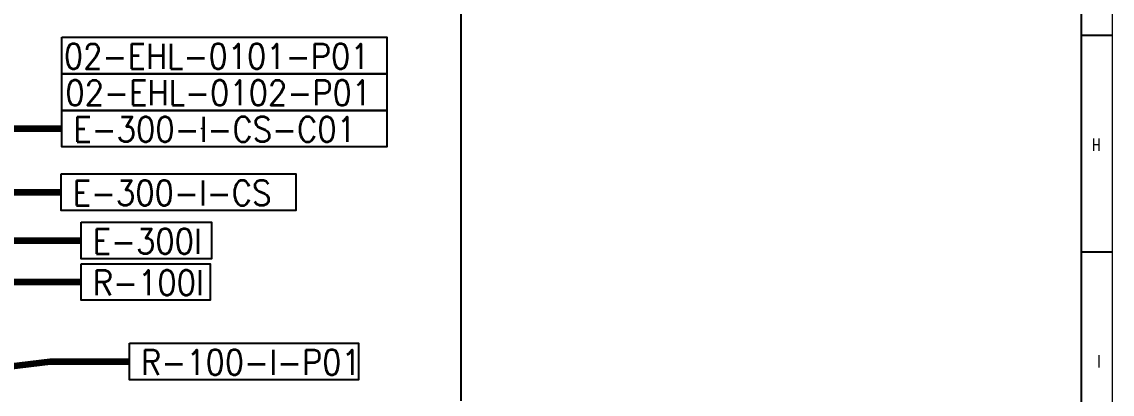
# Model space of a CAD drawing. Header units: inches. Extents: x -430764 to 624329, y 7374 to 217374.
# Drawn here: x 536396 to 624329, y 65914 to 95993 of the extents above; entities that cross this region are included whole.
import ezdxf

# ---------------------------------------------------------------- set-up
doc = ezdxf.new("R2010")
doc.units = ezdxf.units.IN
doc.header["$MEASUREMENT"] = 0
for name, color, linetype in [('_Auto', 7, 'Continuous'), ('Default', 7, 'Continuous'), ('TEG BORDER', 7, 'Continuous')]:
    doc.layers.add(name, color=color, linetype=linetype)
doc.styles.add('HZTXT', font='simplexs.shx', dxfattribs={"width": 0.7, "bigfont": 'hztxt.shx'})
doc.styles.get("Standard").update_dxf_attribs({"font": 'arial.ttf'})
doc.styles.add('TEG BORDER', font='txt_qlt.shx', dxfattribs={"width": 0.7, "bigfont": 'hztxt.shx'})
doc.dimstyles.new('ANSI_L', dxfattribs={"dimtxt": 0.18, "dimasz": 0.18, "dimexe": 0.18, "dimexo": 0.0625, "dimgap": 0.09, "dimtad": 0, "dimtih": 1, "dimtoh": 1, "dimdec": 4, "dimzin": 0, "dimdsep": 46, "dimtxsty": 'Standard', "dimcen": 0.09, "dimadec": 0, "dimazin": 0, "dimtfac": 1, "dimtdec": 4, "dimtofl": 0, "dimtmove": 0, "dimatfit": 3, "dimfxl": 1, "dimtolj": 1, "dimtzin": 0, "dimarcsym": 0})

# ---------------------------------------------------------------- blocks, each defined once
blk = doc.blocks.new('TEG BORDER A2')
for p, q in [((594, 175), (589, 175)), ((594, 140), (589, 140))]:
    blk.add_line(p, q)
at = {"color": 5, "lineweight": 15}
blk.add_lwpolyline([(0, 420), (594, 420), (594, 0), (0, 0)], close=True, dxfattribs=at)
blk.add_lwpolyline([(5, 415), (589, 415), (589, 5), (5, 5)], close=True)
at = {"layer": 'TEG BORDER'}
blk.add_line((489, 116), (489, 415), dxfattribs=at)
at = {"char_height": 2, "width": 2, "attachment_point": 3, "style": 'TEG BORDER'}
for s, insert in [('H', (592.09, 158.39)), ('I', (592.09, 123.39))]:
    blk.add_mtext(s, dxfattribs=dict(at, insert=insert))

msp = doc.modelspace()

# ---------------------------------------------------------------- linework, layer by layer
at = {"layer": '_Auto', "color": 7, "linetype": 'Continuous'}
for points in [[(539575, 83703), (558489, 83703), (558489, 80753), (539575, 80753)], [(541194, 79803), (551694, 79803), (551694, 76853), (541194, 76853)], [(541194, 76455), (551596, 76455), (551596, 73505), (541194, 73505)]]:
    msp.add_lwpolyline(points, close=True, dxfattribs=at)
at = {"layer": 'Default', "color": 7, "linetype": 'Continuous'}
for points in [[(539633, 94741), (565838, 94741), (565838, 91791), (539633, 91791)], [(539633, 91791), (565838, 91791), (565838, 88841), (539633, 88841)], [(539633, 88841), (565838, 88841), (565838, 85891), (539633, 85891)], [(545081, 70029), (563561, 70029), (563561, 67079), (545081, 67079)]]:
    msp.add_lwpolyline(points, close=True, dxfattribs=at)
at = {"layer": 'Default', "color": 7, "linetype": 'Continuous', "lineweight": 0}
msp.add_point((550880, 87366), dxfattribs=at)

# ---------------------------------------------------------------- block references
at = {"xscale": 500, "yscale": 500, "zscale": 500}
msp.add_blockref('TEG BORDER A2', (327329, 7374), dxfattribs=at)

# ---------------------------------------------------------------- texts
at = {"layer": '_Auto', "color": 7, "style": 'HZTXT', "width": 0.9}
for s, p in [('E-300-I-CS', (540495, 81162)), ('E-300I', (542115, 77262)), ('R-100I', (542115, 73915))]:
    msp.add_text(s, height=2016, dxfattribs=at).set_placement(p)
at = {"layer": 'Default', "color": 7, "style": 'HZTXT', "width": 0.9}
for s, p in [('02-EHL-0101-P01', (539789, 92201)), ('02-EHL-0102-P01', (539914, 89251)), ('E-300-I-CS-C01', (540554, 86300)), ('R-100-I-P01', (546002, 67488))]:
    msp.add_text(s, height=2016, dxfattribs=at).set_placement(p)

# ---------------------------------------------------------------- leaders
at = {"layer": '_Auto', "color": 136, "linetype": 'Continuous'}
for points in [[(491674, 73818), (533233, 87366), (539633, 87366)], [(498529, 74603), (533174, 82228), (539575, 82228)], [(504476, 69620), (534793, 78328), (541194, 78328)], [(511943, 71288), (534793, 74980), (541194, 74980)], [(496085, 63402), (538681, 68554), (545081, 68554)]]:
    msp.add_leader(points, dimstyle='ANSI_L', override={"dimscale": 1, "dimtxt": 3.175, "dimasz": 3000, "dimgap": 1.5875, "dimtad": 0, "dimlwd": 65535}, dxfattribs=at)

doc.saveas('drawing.dxf')
